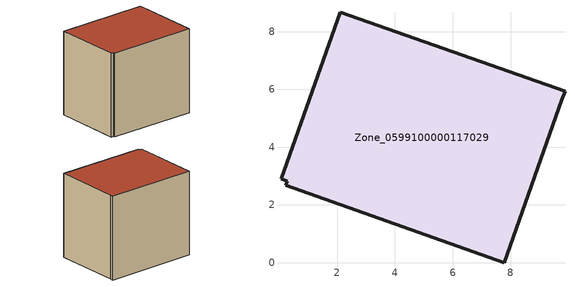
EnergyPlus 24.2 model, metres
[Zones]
Zone_0599100000117029
 floor ground (C_G): 9.89,5.94 9.77,5.64 7.78,0 0.22,2.67 0.27,2.83 0.05,2.9 2.1,8.67 z0.53
 wall outside (C_F): 9.77,5.64 9.89,5.94 2.1,8.67 0.05,2.9 0.27,2.83 0.22,2.67 7.78,0 9.77,5.64 z0.53:8.02
 roof outside (C_R): 0.05,2.9 0.27,2.83 0.22,2.67 7.78,0 9.77,5.64 9.89,5.94 2.1,8.67 z8.02
[BUILDING]
Pand.0599100000117029: North Axis=0; Terrain=City; Loads Convergence Tolerance Value=0.04; Temperature Convergence Tolerance Value=0.4; Solar Distribution=FullExterior; Maximum Number of Warmup Days=25; Minimum Number of Warmup Days=1
[Site:Location]
Rotterdam.The.Hague.AP_ZH_NLD Design_Conditions: Latitude=51.96; Longitude=4.45; Time Zone=1; Elevation=-4.5
[SITE:GROUNDTEMPERATURE:BUILDINGSURFACE]
18, 18, 18, 18, 18, 18, 18, 18, 18, 18, 18, 18
[MATERIAL] Thermal Absorptance=0.9; Solar Absorptance=0.7; Visible Absorptance=0.7
Name | Roughness | Thickness | Conductivity | Density | Specific Heat
G.TC.1965-1974 | MediumSmooth | 0.15 | 0.882353 | 540 | 1210
F.TC.1965-1974 | Rough | 0.3 | 0.697674 | 1920 | 840
R.TC.1965-1974 | MediumRough | 0.2 | 0.232558 | 1500 | 1000
[CONSTRUCTION]
C_G: G.TC.1965-1974
C_F: F.TC.1965-1974
C_R: R.TC.1965-1974
[ZONE]
Zone_0599100000117029: Type=1; Multiplier=1; Ceiling Height=Autocalculate; Volume=Autocalculate; Floor Area=autocalculate; Part of Total Floor Area=Yes
[ZONEINFILTRATION:DESIGNFLOWRATE]
Infil_Zone_0599100000117029: Zone or ZoneList or Space or SpaceList=Zone_0599100000117029; Schedule=AlwaysOn; Design Flow Rate Calculation Method=Flow/Area; Flow Rate per Floor Area=0.003; Constant Term Coefficient=1; Temperature Term Coefficient=0; Velocity Term Coefficient=0; Velocity Squared Term Coefficient=0
[HVACTEMPLATE:ZONE:IDEALLOADSAIRSYSTEM]
Zone_0599100000117029: Maximum Heating Supply Air Temperature=50; Minimum Cooling Supply Air Temperature=13; Maximum Heating Supply Air Humidity Ratio=0.0156; Minimum Cooling Supply Air Humidity Ratio=0.0077; Heating Limit=NoLimit; Cooling Limit=NoLimit; Dehumidification Control Type=ConstantSensibleHeatRatio; Cooling Sensible Heat Ratio=0.7; Dehumidification Setpoint=60; Humidification Control Type=None; Humidification Setpoint=30; Outdoor Air Method=None; Outdoor Air Flow Rate per Person=0.00944; Outdoor Air Flow Rate per Zone Floor Area=0; Outdoor Air Flow Rate per Zone=0; Demand Controlled Ventilation Type=None; Outdoor Air Economizer Type=NoEconomizer; Heat Recovery Type=None; Sensible Heat Recovery Effectiveness=0.7; Latent Heat Recovery Effectiveness=0.65
[ZONECONTROL:THERMOSTAT]
ThermostatControl_Zone_0599100000117029: Zone or ZoneList=Zone_0599100000117029; Control Type Schedule=DualSetpointControlType; Control 1=Thermostat_Zone_0599100000117029; Temperature Difference Between Cutout And Setpoint=0
[THERMOSTATSETPOINT:DUALSETPOINT]
Thermostat_Zone_0599100000117029: Heating Setpoint Temperature Schedule=HeatingSetpoint_Zone_0599100000117029; Cooling Setpoint Temperature Schedule=CoolingSetpoint_Zone_0599100000117029
[SCHEDULE:COMPACT]
HeatingSetpoint_Zone_0599100000117029: Through: 12/31, For: AllDays, Until: 24:00, 21
CoolingSetpoint_Zone_0599100000117029: Through: 12/31, For: AllDays, Until: 24:00, 24
DualSetpointControlType: Through: 12/31, For: AllDays, Until: 24:00, 4
AlwaysOn: Through: 12/31, For: AllDays, Until: 24:00, 1
